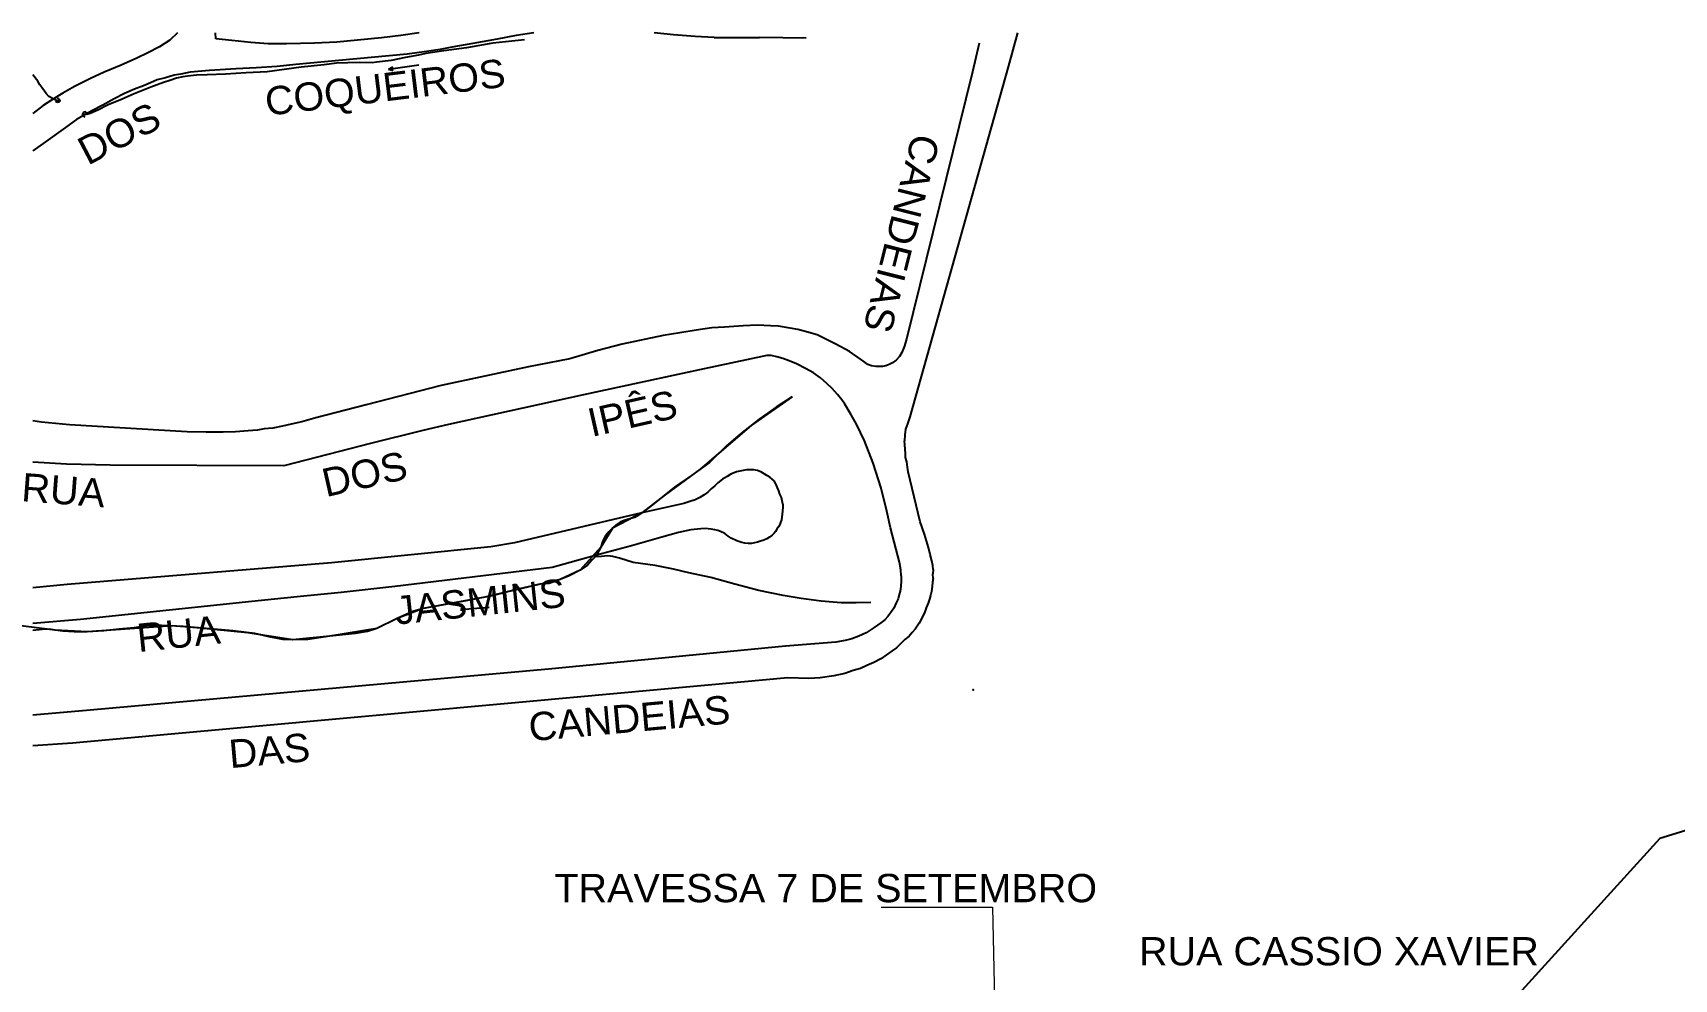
# Model space of a CAD drawing. Header units: millimetres. Extents: x 583 to 26013, y 350 to 21391.
# Drawn here: x 7091 to 7671, y 11550 to 11884 of the extents above; entities that cross this region are included whole.
import ezdxf

# ---------------------------------------------------------------- set-up
doc = ezdxf.new("R2010")
doc.units = ezdxf.units.MM
for name, color, linetype in [('105-QUADRAS_ESTRADAS', 80, 'Continuous'), ('110-CERCA_DE_ARAME', 10, 'Continuous'), ('145-', 130, 'Continuous'), ('LINE', 7, 'Continuous'), ('RIOS', 140, 'Continuous')]:
    doc.layers.add(name, color=color, linetype=linetype)
doc.styles.add('EU', font='arial.ttf', dxfattribs={"height": 10})

# ---------------------------------------------------------------- blocks, each defined once
blk = doc.blocks.new('A$C17847469')
at = {"layer": 'LINE', "color": 1, "lineweight": 25}
blk.add_point((4.24, 4.24), dxfattribs=at)

msp = doc.modelspace()

# ---------------------------------------------------------------- linework, layer by layer
at = {"color": 0, "linetype": 'Continuous', "lineweight": 20}
for p, q in [((7390.82534, 11575.03767), (7430.15767, 11575.03767)), ((7430.15767, 11575.03767), (7433.46334, 11420.96658))]:
    msp.add_line(p, q, dxfattribs=at)
at = {"layer": '105-QUADRAS_ESTRADAS', "color": 0, "linetype": 'Continuous'}
for p, q in [((7139.51551, 11881.40241), (7135.91551, 11879.00241)), ((7142.31551, 11883.90241), (7139.51551, 11881.40241)), ((7155.81551, 11881.80241), (7155.71551, 11883.90241)), ((7161.41551, 11881.20241), (7155.81551, 11881.80241)), ((7205.81551, 11881.30241), (7198.51551, 11880.70241)), ((7214.31551, 11882.20241), (7205.81551, 11881.30241)), ((7221.11551, 11883.00241), (7214.31551, 11882.20241)), ((7227.61551, 11883.90241), (7221.11551, 11883.00241)), ((7255.21551, 11881.70241), (7246.61551, 11880.20241)), ((7261.91551, 11883.00241), (7255.21551, 11881.70241)), ((7268.11551, 11883.90241), (7261.91551, 11883.00241)), ((7317.51551, 11883.20241), (7310.61551, 11883.90241)), ((7325.11551, 11882.60241), (7317.51551, 11883.20241)), ((7331.81551, 11882.30241), (7325.11551, 11882.60241)), ((7331.81551, 11882.30241), (7347.91551, 11882.30241)), ((7364.31551, 11882.10241), (7347.91551, 11882.30241)), ((7439.01551, 11883.90241), (7435.71551, 11871.90241)), ((7131.81551, 11876.90241), (7127.91551, 11875.00241)), ((7135.91551, 11879.00241), (7131.81551, 11876.90241)), ((7168.21551, 11880.50241), (7161.41551, 11881.20241)), ((7174.31551, 11880.10241), (7168.21551, 11880.50241)), ((7180.81551, 11880.10241), (7174.31551, 11880.10241)), ((7190.61551, 11880.30241), (7180.81551, 11880.10241)), ((7198.51551, 11880.70241), (7190.61551, 11880.30241)), ((7223.41551, 11876.40241), (7199.21551, 11874.20241)), ((7230.21551, 11877.40241), (7223.41551, 11876.40241)), ((7235.01551, 11878.10241), (7230.21551, 11877.40241)), ((7239.21551, 11878.90241), (7235.01551, 11878.10241)), ((7246.61551, 11880.20241), (7239.21551, 11878.90241)), ((7116.41551, 11870.10241), (7111.51551, 11867.80241)), ((7122.41551, 11872.50241), (7116.41551, 11870.10241)), ((7127.91551, 11875.00241), (7122.41551, 11872.50241)), ((7146.71551, 11870.10241), (7143.41551, 11869.40241)), ((7153.51551, 11870.60241), (7146.71551, 11870.10241)), ((7163.01551, 11871.20241), (7153.51551, 11870.60241)), ((7170.11551, 11871.60241), (7163.01551, 11871.20241)), ((7177.51551, 11872.00241), (7170.11551, 11871.60241)), ((7184.11551, 11872.80241), (7177.51551, 11872.00241)), ((7199.21551, 11874.20241), (7184.11551, 11872.80241)), ((7435.71551, 11871.90241), (7401.01551, 11748.30241)), ((7105.91551, 11865.00241), (7101.81551, 11862.60241)), ((7111.51551, 11867.80241), (7105.91551, 11865.00241)), ((7127.11551, 11864.00241), (7123.51551, 11862.50241)), ((7130.21551, 11865.20241), (7127.11551, 11864.00241)), ((7132.71551, 11866.30241), (7130.21551, 11865.20241)), ((7135.11551, 11867.30241), (7132.71551, 11866.30241)), ((7138.01551, 11868.10241), (7135.11551, 11867.30241)), ((7141.11551, 11869.00241), (7138.01551, 11868.10241)), ((7143.41551, 11869.40241), (7141.11551, 11869.00241)), ((7094.81551, 11858.30241), (7091.21551, 11855.50241)), ((7098.51551, 11860.60241), (7094.81551, 11858.30241)), ((7101.81551, 11862.60241), (7098.51551, 11860.60241)), ((7115.91551, 11858.40241), (7112.01551, 11856.40241)), ((7119.91551, 11860.60241), (7115.91551, 11858.40241)), ((7123.51551, 11862.50241), (7119.91551, 11860.60241)), ((7091.21551, 11855.50241), (7091.21551, 11855.50241)), ((7106.61551, 11853.30241), (7101.91551, 11849.90241)), ((7112.01551, 11856.40241), (7106.61551, 11853.30241)), ((7101.91551, 11849.90241), (7096.51551, 11846.00241)), ((7096.51551, 11846.00241), (7091.21551, 11842.20241)), ((7091.21551, 11842.20241), (7091.21551, 11842.20241)), ((7266.31551, 11765.90241), (7235.41551, 11759.30241)), ((7280.91551, 11768.80241), (7266.31551, 11765.90241)), ((7350.51551, 11769.90241), (7326.71551, 11764.90241)), ((7352.01551, 11769.90241), (7350.51551, 11769.90241)), ((7354.01551, 11769.50241), (7352.01551, 11769.90241)), ((7356.11551, 11768.90241), (7354.01551, 11769.50241)), ((7358.41551, 11768.10241), (7356.11551, 11768.90241)), ((7360.91551, 11767.00241), (7358.41551, 11768.10241)), ((7364.11551, 11765.40241), (7360.91551, 11767.00241)), ((7366.91551, 11763.80241), (7364.11551, 11765.40241)), ((7326.71551, 11764.90241), (7285.71551, 11756.00241)), ((7369.41551, 11762.10241), (7366.91551, 11763.80241)), ((7371.71551, 11760.00241), (7369.41551, 11762.10241)), ((7373.51551, 11758.30241), (7371.71551, 11760.00241)), ((7235.41551, 11759.30241), (7208.91551, 11752.50241)), ((7285.71551, 11756.00241), (7238.01551, 11745.60241)), ((7375.41551, 11756.20241), (7373.51551, 11758.30241)), ((7377.01551, 11754.30241), (7375.41551, 11756.20241)), ((7378.01551, 11752.80241), (7377.01551, 11754.30241)), ((7208.91551, 11752.50241), (7191.11551, 11747.90241)), ((7380.31551, 11749.00241), (7378.01551, 11752.80241)), ((7382.11551, 11745.70241), (7380.31551, 11749.00241)), ((7401.01551, 11748.30241), (7400.11551, 11745.80241)), ((7091.21551, 11746.90241), (7091.21551, 11746.90241)), ((7094.21551, 11746.40241), (7091.21551, 11746.90241)), ((7104.11551, 11745.40241), (7094.21551, 11746.40241)), ((7137.71551, 11743.40241), (7104.11551, 11745.40241)), ((7145.71551, 11743.00241), (7137.71551, 11743.40241)), ((7152.41551, 11742.80241), (7145.71551, 11743.00241)), ((7158.41551, 11742.90241), (7152.41551, 11742.80241)), ((7162.71551, 11743.00241), (7158.41551, 11742.90241)), ((7167.21551, 11743.30241), (7162.71551, 11743.00241)), ((7170.51551, 11743.60241), (7167.21551, 11743.30241)), ((7172.91551, 11744.00241), (7170.51551, 11743.60241)), ((7175.91551, 11744.30241), (7172.91551, 11744.00241)), ((7179.31551, 11745.00241), (7175.91551, 11744.30241)), ((7182.41551, 11745.70241), (7179.31551, 11745.00241)), ((7186.21551, 11746.50241), (7182.41551, 11745.70241)), ((7191.11551, 11747.90241), (7186.21551, 11746.50241)), ((7228.91551, 11743.40241), (7210.41551, 11738.90241)), ((7238.01551, 11745.60241), (7228.91551, 11743.40241)), ((7384.91551, 11739.80241), (7382.11551, 11745.70241)), ((7399.51551, 11743.90241), (7399.21551, 11741.90241)), ((7400.11551, 11745.80241), (7399.51551, 11743.90241)), ((7210.41551, 11738.90241), (7195.41551, 11735.00241)), ((7388.01551, 11731.90241), (7384.91551, 11739.80241)), ((7399.21551, 11741.90241), (7399.11551, 11739.80241)), ((7399.21551, 11738.40241), (7399.11551, 11739.80241)), ((7399.31551, 11736.90241), (7399.21551, 11738.40241)), ((7399.41551, 11735.30241), (7399.31551, 11736.90241)), ((7390.91551, 11723.10241), (7388.01551, 11731.90241)), ((7399.51551, 11733.90241), (7399.41551, 11735.30241)), ((7399.91551, 11732.40241), (7399.51551, 11733.90241)), ((7400.11551, 11730.50241), (7399.91551, 11732.40241)), ((7333.21551, 11725.00241), (7332.11551, 11723.90241)), ((7334.81551, 11726.30241), (7333.21551, 11725.00241)), ((7336.41551, 11727.20241), (7334.81551, 11726.30241)), ((7337.71551, 11728.00241), (7336.41551, 11727.20241)), ((7339.71551, 11728.80241), (7337.71551, 11728.00241)), ((7341.51551, 11729.20241), (7339.71551, 11728.80241)), ((7343.31551, 11729.50241), (7341.51551, 11729.20241)), ((7344.51551, 11729.60241), (7343.31551, 11729.50241)), ((7345.91551, 11729.50241), (7344.51551, 11729.60241)), ((7347.21551, 11729.30241), (7345.91551, 11729.50241)), ((7348.61551, 11728.70241), (7347.21551, 11729.30241)), ((7349.51551, 11728.10241), (7348.61551, 11728.70241)), ((7350.51551, 11727.60241), (7349.51551, 11728.10241)), ((7351.51551, 11727.00241), (7350.51551, 11727.60241)), ((7352.31551, 11726.30241), (7351.51551, 11727.00241)), ((7353.01551, 11725.60241), (7352.31551, 11726.30241)), ((7353.71551, 11724.40241), (7353.01551, 11725.60241)), ((7400.41551, 11728.80241), (7400.11551, 11730.50241)), ((7402.51551, 11720.00241), (7400.41551, 11728.80241)), ((7325.11551, 11719.00241), (7323.31551, 11718.30241)), ((7326.81551, 11719.80241), (7325.11551, 11719.00241)), ((7328.31551, 11720.70241), (7326.81551, 11719.80241)), ((7329.61551, 11721.60241), (7328.31551, 11720.70241)), ((7330.81551, 11722.80241), (7329.61551, 11721.60241)), ((7332.11551, 11723.90241), (7330.81551, 11722.80241)), ((7354.21551, 11723.20241), (7353.71551, 11724.40241)), ((7354.71551, 11722.10241), (7354.21551, 11723.20241)), ((7355.11551, 11721.00241), (7354.71551, 11722.10241)), ((7355.61551, 11719.80241), (7355.11551, 11721.00241)), ((7355.91551, 11718.60241), (7355.61551, 11719.80241)), ((7404.61551, 11711.20241), (7402.51551, 11720.00241)), ((7306.31551, 11714.30241), (7261.31551, 11703.70241)), ((7321.11551, 11717.70241), (7306.31551, 11714.30241)), ((7323.31551, 11718.30241), (7321.11551, 11717.70241)), ((7355.91551, 11713.80241), (7355.81551, 11712.90241)), ((7356.11551, 11717.40241), (7355.91551, 11718.60241)), ((7356.01551, 11715.00241), (7355.91551, 11713.80241)), ((7356.11551, 11716.30241), (7356.01551, 11715.00241)), ((7356.11551, 11717.40241), (7356.11551, 11716.30241)), ((7319.31551, 11707.40241), (7313.31551, 11705.70241)), ((7323.61551, 11708.40241), (7319.31551, 11707.40241)), ((7327.11551, 11708.70241), (7323.61551, 11708.40241)), ((7328.81551, 11708.80241), (7327.11551, 11708.70241)), ((7329.71551, 11708.70241), (7328.81551, 11708.80241)), ((7330.81551, 11708.60241), (7329.71551, 11708.70241)), ((7332.11551, 11708.30241), (7330.81551, 11708.60241)), ((7333.11551, 11708.10241), (7332.11551, 11708.30241)), ((7334.11551, 11707.70241), (7333.11551, 11708.10241)), ((7335.61551, 11707.00241), (7334.11551, 11707.70241)), ((7353.51551, 11707.80241), (7353.01551, 11707.20241)), ((7354.01551, 11708.60241), (7353.51551, 11707.80241)), ((7354.61551, 11709.40241), (7354.01551, 11708.60241)), ((7355.01551, 11710.20241), (7354.61551, 11709.40241)), ((7355.31551, 11710.90241), (7355.01551, 11710.20241)), ((7355.61551, 11711.90241), (7355.31551, 11710.90241)), ((7355.81551, 11712.90241), (7355.61551, 11711.90241)), ((7406.11551, 11706.80241), (7404.61551, 11711.20241)), ((7253.01551, 11702.30241), (7196.61551, 11696.70241)), ((7261.31551, 11703.70241), (7253.01551, 11702.30241)), ((7302.61551, 11702.70241), (7290.31551, 11699.40241)), ((7313.31551, 11705.70241), (7302.61551, 11702.70241)), ((7336.81551, 11706.10241), (7335.61551, 11707.00241)), ((7337.81551, 11705.40241), (7336.81551, 11706.10241)), ((7339.81551, 11704.40241), (7337.81551, 11705.40241)), ((7341.61551, 11703.90241), (7339.81551, 11704.40241)), ((7342.71551, 11703.60241), (7341.61551, 11703.90241)), ((7343.81551, 11703.50241), (7342.71551, 11703.60241)), ((7345.01551, 11703.50241), (7343.81551, 11703.50241)), ((7346.11551, 11703.70241), (7345.01551, 11703.50241)), ((7347.11551, 11704.00241), (7346.11551, 11703.70241)), ((7348.21551, 11704.30241), (7347.11551, 11704.00241)), ((7349.41551, 11704.70241), (7348.21551, 11704.30241)), ((7350.41551, 11705.20241), (7349.41551, 11704.70241)), ((7351.41551, 11705.80241), (7350.41551, 11705.20241)), ((7352.31551, 11706.50241), (7351.41551, 11705.80241)), ((7353.01551, 11707.20241), (7352.31551, 11706.50241)), ((7407.61551, 11702.10241), (7406.11551, 11706.80241)), ((7408.21551, 11699.60241), (7407.61551, 11702.10241)), ((7196.61551, 11696.70241), (7103.31551, 11689.00241)), ((7290.31551, 11699.40241), (7274.61551, 11695.00241)), ((7408.81551, 11697.40241), (7408.21551, 11699.60241)), ((7409.11551, 11695.80241), (7408.81551, 11697.40241)), ((7409.21551, 11694.30241), (7409.11551, 11695.80241)), ((7274.61551, 11695.00241), (7219.01551, 11688.30241)), ((7409.21551, 11691.20241), (7409.01551, 11689.80241)), ((7409.21551, 11694.30241), (7409.11551, 11692.80241)), ((7409.21551, 11691.20241), (7409.11551, 11692.80241)), ((7103.31551, 11689.00241), (7091.21551, 11687.80241)), ((7091.21551, 11687.80241), (7091.21551, 11687.80241)), ((7184.51551, 11684.70241), (7168.51551, 11683.00241)), ((7200.11551, 11686.20241), (7184.51551, 11684.70241)), ((7219.01551, 11688.30241), (7200.11551, 11686.20241)), ((7408.31551, 11685.20241), (7407.91551, 11683.80241)), ((7408.61551, 11686.60241), (7408.31551, 11685.20241)), ((7408.91551, 11688.30241), (7408.61551, 11686.60241)), ((7409.01551, 11689.80241), (7408.91551, 11688.30241)), ((7168.51551, 11683.00241), (7108.01551, 11676.70241)), ((7406.21551, 11679.00241), (7404.31551, 11675.40241)), ((7406.81551, 11680.80241), (7406.21551, 11679.00241)), ((7407.41551, 11682.40241), (7406.81551, 11680.80241)), ((7407.91551, 11683.80241), (7407.41551, 11682.40241)), ((7108.01551, 11676.70241), (7091.21551, 11675.20241)), ((7091.21551, 11675.20241), (7091.21551, 11675.20241)), ((7402.91551, 11673.30241), (7401.81551, 11672.10241)), ((7404.31551, 11675.40241), (7402.91551, 11673.30241)), ((7397.61551, 11667.90241), (7396.31551, 11666.70241)), ((7399.21551, 11669.60241), (7397.61551, 11667.90241)), ((7400.71551, 11670.80241), (7399.21551, 11669.60241)), ((7401.81551, 11672.10241), (7400.71551, 11670.80241)), ((7388.31551, 11661.50241), (7385.81551, 11660.40241)), ((7390.71551, 11662.80241), (7388.31551, 11661.50241)), ((7392.71551, 11664.20241), (7390.71551, 11662.80241)), ((7394.71551, 11665.60241), (7392.71551, 11664.20241)), ((7396.31551, 11666.70241), (7394.71551, 11665.60241)), ((7357.91551, 11656.00241), (7341.31551, 11654.50241)), ((7365.31551, 11655.80241), (7357.91551, 11656.00241)), ((7369.31551, 11656.10241), (7365.31551, 11655.80241)), ((7374.11551, 11656.80241), (7369.31551, 11656.10241)), ((7378.01551, 11657.60241), (7374.11551, 11656.80241)), ((7380.91551, 11658.60241), (7378.01551, 11657.60241)), ((7383.51551, 11659.40241), (7380.91551, 11658.60241)), ((7385.81551, 11660.40241), (7383.51551, 11659.40241)), ((7341.31551, 11654.50241), (7266.71551, 11647.70241)), ((7266.71551, 11647.70241), (7105.21551, 11633.00241)), ((7105.21551, 11633.00241), (7091.21551, 11632.00241)), ((7091.21551, 11632.00241), (7091.21551, 11632.00241))]:
    msp.add_line(p, q, dxfattribs=at)
at = {"layer": '110-CERCA_DE_ARAME', "color": 0, "linetype": 'Continuous'}
for p, q in [((7425.51551, 11880.30241), (7423.11551, 11870.20241)), ((7423.11551, 11870.20241), (7399.81551, 11775.70241)), ((7313.81551, 11777.00241), (7299.41551, 11774.00241)), ((7319.71551, 11778.00241), (7313.81551, 11777.00241)), ((7325.51551, 11778.90241), (7319.71551, 11778.00241)), ((7331.01551, 11779.70241), (7325.51551, 11778.90241)), ((7335.51551, 11780.00241), (7331.01551, 11779.70241)), ((7342.11551, 11780.40241), (7335.51551, 11780.00241)), ((7347.11551, 11780.60241), (7342.11551, 11780.40241)), ((7351.71551, 11780.40241), (7347.11551, 11780.60241)), ((7354.61551, 11780.30241), (7351.71551, 11780.40241)), ((7358.71551, 11779.60241), (7354.61551, 11780.30241)), ((7361.41551, 11779.10241), (7358.71551, 11779.60241)), ((7364.51551, 11778.30241), (7361.41551, 11779.10241)), ((7368.21551, 11777.20241), (7364.51551, 11778.30241)), ((7370.81551, 11776.00241), (7368.21551, 11777.20241)), ((7290.81551, 11771.70241), (7280.91551, 11768.80241)), ((7299.41551, 11774.00241), (7290.81551, 11771.70241)), ((7374.81551, 11774.00241), (7370.81551, 11776.00241)), ((7379.71551, 11771.30241), (7374.81551, 11774.00241)), ((7383.61551, 11768.60241), (7379.71551, 11771.30241)), ((7399.01551, 11773.00241), (7398.21551, 11771.00241)), ((7399.81551, 11775.70241), (7399.01551, 11773.00241)), ((7384.71551, 11767.80241), (7383.61551, 11768.60241)), ((7386.11551, 11766.80241), (7384.71551, 11767.80241)), ((7387.41551, 11766.30241), (7386.11551, 11766.80241)), ((7389.01551, 11766.10241), (7387.41551, 11766.30241)), ((7390.21551, 11766.00241), (7389.01551, 11766.10241)), ((7391.31551, 11766.00241), (7390.21551, 11766.00241)), ((7392.51551, 11766.30241), (7391.31551, 11766.00241)), ((7393.71551, 11766.80241), (7392.51551, 11766.30241)), ((7394.91551, 11767.40241), (7393.71551, 11766.80241)), ((7396.21551, 11768.30241), (7394.91551, 11767.40241)), ((7397.31551, 11769.60241), (7396.21551, 11768.30241)), ((7398.21551, 11771.00241), (7397.31551, 11769.60241)), ((7091.21551, 11732.30241), (7091.21551, 11732.30241)), ((7103.01551, 11731.60241), (7091.21551, 11732.30241)), ((7118.51551, 11731.20241), (7103.01551, 11731.60241)), ((7179.81551, 11730.90241), (7118.51551, 11731.20241)), ((7195.41551, 11735.00241), (7179.81551, 11730.90241)), ((7392.81551, 11714.90241), (7390.91551, 11723.10241)), ((7394.21551, 11709.00241), (7392.81551, 11714.90241)), ((7396.11551, 11701.40241), (7394.21551, 11709.00241)), ((7397.31551, 11696.90241), (7396.11551, 11701.40241)), ((7397.81551, 11694.20241), (7397.31551, 11696.90241)), ((7397.91551, 11692.10241), (7397.81551, 11694.20241)), ((7397.91551, 11690.30241), (7397.81551, 11688.30241)), ((7397.91551, 11692.10241), (7397.91551, 11690.30241)), ((7397.21551, 11685.50241), (7396.91551, 11684.00241)), ((7397.51551, 11686.70241), (7397.21551, 11685.50241)), ((7397.81551, 11688.30241), (7397.51551, 11686.70241)), ((7394.31551, 11679.10241), (7393.21551, 11677.70241)), ((7395.31551, 11680.70241), (7394.31551, 11679.10241)), ((7396.11551, 11682.50241), (7395.31551, 11680.70241)), ((7396.91551, 11684.00241), (7396.11551, 11682.50241)), ((7388.41551, 11673.80241), (7385.61551, 11672.00241)), ((7390.71551, 11675.50241), (7388.41551, 11673.80241)), ((7392.11551, 11676.60241), (7390.71551, 11675.50241)), ((7393.21551, 11677.70241), (7392.11551, 11676.60241)), ((7357.11551, 11667.20241), (7273.31551, 11659.10241)), ((7374.81551, 11668.70241), (7357.11551, 11667.20241)), ((7378.11551, 11669.20241), (7374.81551, 11668.70241)), ((7380.51551, 11669.80241), (7378.11551, 11669.20241)), ((7382.91551, 11670.80241), (7380.51551, 11669.80241)), ((7385.61551, 11672.00241), (7382.91551, 11670.80241)), ((7273.31551, 11659.10241), (7111.41551, 11644.60241)), ((7111.41551, 11644.60241), (7091.21551, 11642.90241)), ((7091.21551, 11642.90241), (7091.21551, 11642.90241))]:
    msp.add_line(p, q, dxfattribs=at)
at = {"layer": '145-', "color": 0, "linetype": 'Continuous'}
for p, q in [((7264.81551, 11881.50241), (7253.71551, 11880.30241)), ((7227.41551, 11876.10241), (7222.81551, 11875.20241)), ((7230.01551, 11876.60241), (7227.41551, 11876.10241)), ((7236.41551, 11877.60241), (7230.01551, 11876.60241)), ((7244.41551, 11878.70241), (7236.41551, 11877.60241)), ((7253.71551, 11880.30241), (7244.41551, 11878.70241)), ((7166.51551, 11869.80241), (7159.21551, 11869.30241)), ((7173.91551, 11870.20241), (7166.51551, 11869.80241)), ((7185.91551, 11871.80241), (7173.91551, 11870.20241)), ((7194.11551, 11872.60241), (7185.91551, 11871.80241)), ((7198.41551, 11873.20241), (7194.11551, 11872.60241)), ((7202.41551, 11873.40241), (7198.41551, 11873.20241)), ((7206.51551, 11873.50241), (7202.41551, 11873.40241)), ((7211.01551, 11873.30241), (7206.51551, 11873.50241)), ((7212.61551, 11873.60241), (7211.01551, 11873.30241)), ((7217.71551, 11874.20241), (7212.61551, 11873.60241)), ((7227.51551, 11872.50241), (7216.81551, 11871.00241)), ((7218.31551, 11871.80241), (7216.81551, 11871.00241)), ((7218.51551, 11870.50241), (7216.81551, 11871.00241)), ((7222.81551, 11875.20241), (7217.71551, 11874.20241)), ((7091.21551, 11869.10241), (7091.21551, 11869.10241)), ((7092.91551, 11866.90241), (7091.21551, 11869.10241)), ((7093.61551, 11865.60241), (7092.91551, 11866.90241)), ((7094.31551, 11864.60241), (7093.61551, 11865.60241)), ((7095.31551, 11863.30241), (7094.31551, 11864.60241)), ((7132.81551, 11864.80241), (7127.01551, 11862.40241)), ((7137.31551, 11866.40241), (7132.81551, 11864.80241)), ((7139.61551, 11867.10241), (7137.31551, 11866.40241)), ((7141.91551, 11867.90241), (7139.61551, 11867.10241)), ((7144.11551, 11868.40241), (7141.91551, 11867.90241)), ((7145.81551, 11868.60241), (7144.11551, 11868.40241)), ((7149.01551, 11869.00241), (7145.81551, 11868.60241)), ((7152.71551, 11869.10241), (7149.01551, 11869.00241)), ((7159.21551, 11869.30241), (7152.71551, 11869.10241)), ((7095.91551, 11862.50241), (7095.31551, 11863.30241)), ((7096.81551, 11861.50241), (7095.91551, 11862.50241)), ((7098.61551, 11860.50241), (7096.81551, 11861.50241)), ((7100.61551, 11859.60241), (7098.61551, 11860.50241)), ((7099.81551, 11859.30241), (7099.21551, 11859.70241)), ((7100.71551, 11860.30241), (7099.81551, 11861.00241)), ((7100.61551, 11859.60241), (7099.81551, 11859.30241)), ((7100.71551, 11860.30241), (7100.61551, 11859.60241)), ((7117.81551, 11858.50241), (7114.11551, 11856.60241)), ((7122.71551, 11860.50241), (7117.81551, 11858.50241)), ((7127.01551, 11862.40241), (7122.71551, 11860.50241)), ((7109.01551, 11855.90241), (7108.71551, 11855.20241)), ((7110.21551, 11855.10241), (7108.71551, 11855.20241)), ((7108.91551, 11854.60241), (7108.71551, 11855.20241)), ((7109.61551, 11854.10241), (7108.91551, 11854.60241)), ((7109.71551, 11856.00241), (7109.01551, 11855.90241)), ((7110.51551, 11855.50241), (7109.71551, 11856.00241)), ((7111.41551, 11855.40241), (7110.21551, 11855.10241)), ((7114.11551, 11856.60241), (7111.41551, 11855.40241)), ((7359.41551, 11755.30241), (7353.71551, 11751.70241)), ((7353.71551, 11751.70241), (7347.81551, 11747.40241)), ((7341.11551, 11742.30241), (7336.11551, 11737.90241)), ((7347.81551, 11747.40241), (7341.11551, 11742.30241)), ((7336.11551, 11737.90241), (7330.21551, 11732.10241)), ((7330.21551, 11732.10241), (7323.81551, 11727.60241)), ((7323.81551, 11727.60241), (7317.81551, 11723.40241)), ((7317.81551, 11723.40241), (7309.51551, 11716.70241)), ((7305.11551, 11713.50241), (7303.71551, 11712.70241)), ((7306.31551, 11714.30241), (7305.11551, 11713.50241)), ((7309.51551, 11716.70241), (7306.31551, 11714.30241)), ((7294.61551, 11707.60241), (7293.41551, 11706.20241)), ((7295.91551, 11708.90241), (7294.61551, 11707.60241)), ((7297.11551, 11710.00241), (7295.91551, 11708.90241)), ((7298.61551, 11711.00241), (7297.11551, 11710.00241)), ((7300.11551, 11711.70241), (7298.61551, 11711.00241)), ((7302.01551, 11712.20241), (7300.11551, 11711.70241)), ((7303.71551, 11712.70241), (7302.01551, 11712.20241)), ((7291.81551, 11702.20241), (7290.31551, 11699.40241)), ((7292.51551, 11704.40241), (7291.81551, 11702.20241)), ((7293.41551, 11706.20241), (7292.51551, 11704.40241)), ((7287.11551, 11695.90241), (7284.51551, 11694.10241)), ((7288.81551, 11697.70241), (7287.11551, 11695.90241)), ((7289.81551, 11698.80241), (7288.81551, 11697.70241)), ((7290.31551, 11699.40241), (7289.81551, 11698.80241)), ((7292.01551, 11698.90241), (7289.81551, 11698.80241)), ((7294.21551, 11699.10241), (7292.01551, 11698.90241)), ((7296.11551, 11698.90241), (7294.21551, 11699.10241)), ((7298.41551, 11698.30241), (7296.11551, 11698.90241)), ((7303.21551, 11696.80241), (7298.41551, 11698.30241)), ((7311.01551, 11695.80241), (7303.21551, 11696.80241)), ((7317.51551, 11694.40241), (7311.01551, 11695.80241)), ((7277.41551, 11690.80241), (7273.51551, 11689.40241)), ((7280.61551, 11692.10241), (7277.41551, 11690.80241)), ((7284.51551, 11694.10241), (7280.61551, 11692.10241)), ((7322.91551, 11693.20241), (7317.51551, 11694.40241)), ((7330.71551, 11691.50241), (7322.91551, 11693.20241)), ((7339.11551, 11689.20241), (7330.71551, 11691.50241)), ((7253.91551, 11685.10241), (7244.11551, 11683.30241)), ((7261.51551, 11687.10241), (7253.91551, 11685.10241)), ((7270.31551, 11689.10241), (7261.51551, 11687.10241)), ((7273.51551, 11689.40241), (7270.31551, 11689.10241)), ((7347.61551, 11686.90241), (7339.11551, 11689.20241)), ((7356.21551, 11685.10241), (7347.61551, 11686.90241)), ((7362.61551, 11684.10241), (7356.21551, 11685.10241)), ((7225.41551, 11679.50241), (7219.81551, 11677.00241)), ((7229.01551, 11680.60241), (7225.41551, 11679.50241)), ((7244.11551, 11683.30241), (7229.01551, 11680.60241)), ((7252.41551, 11680.90241), (7242.21551, 11680.10241)), ((7243.61551, 11680.90241), (7242.21551, 11680.10241)), ((7243.81551, 11679.60241), (7242.21551, 11680.10241)), ((7369.71551, 11683.10241), (7362.61551, 11684.10241)), ((7376.71551, 11682.60241), (7369.71551, 11683.10241)), ((7382.01551, 11682.60241), (7376.71551, 11682.60241)), ((7387.21551, 11682.70241), (7382.01551, 11682.60241)), ((7094.51551, 11673.10241), (7091.21551, 11672.80241)), ((7096.91551, 11673.20241), (7094.51551, 11673.10241)), ((7099.01551, 11672.90241), (7096.91551, 11673.20241)), ((7101.71551, 11672.50241), (7099.01551, 11672.90241)), ((7116.21551, 11672.60241), (7110.31551, 11672.30241)), ((7121.61551, 11673.20241), (7116.21551, 11672.60241)), ((7127.01551, 11673.70241), (7121.61551, 11673.20241)), ((7132.31551, 11674.60241), (7127.01551, 11673.70241)), ((7136.61551, 11674.60241), (7132.31551, 11674.60241)), ((7144.31551, 11674.20241), (7136.61551, 11674.60241)), ((7161.81551, 11672.60241), (7144.31551, 11674.20241)), ((7169.61551, 11671.70241), (7161.81551, 11672.60241)), ((7212.71551, 11673.50241), (7209.41551, 11672.40241)), ((7219.81551, 11677.00241), (7212.71551, 11673.50241)), ((7105.81551, 11672.30241), (7101.71551, 11672.50241)), ((7110.31551, 11672.30241), (7105.81551, 11672.30241)), ((7174.61551, 11670.50241), (7169.61551, 11671.70241)), ((7179.51551, 11669.60241), (7174.61551, 11670.50241)), ((7183.01551, 11669.50241), (7179.51551, 11669.60241)), ((7188.31551, 11669.60241), (7183.01551, 11669.50241)), ((7196.11551, 11670.80241), (7188.31551, 11669.60241)), ((7205.11551, 11671.70241), (7196.11551, 11670.80241)), ((7209.41551, 11672.40241), (7205.11551, 11671.70241))]:
    msp.add_line(p, q, dxfattribs=at)
at = {"layer": 'RIOS', "lineweight": 25, "flags": 128}
for points in [[(7001.15594, 12921.59011), (7441.21551, 12802.80241), (7471.61551, 12719.20241), (7471.61551, 12666.70241), (7515.11551, 12630.60241), (7689.31551, 12437.00241), (7697.01551, 12349.10241), (7767.51551, 12251.70241), (7944.38481, 12173.29591), (8039.53458, 12061.51383), (8120.11551, 11961.50241), (8085.01551, 11914.60241), (8048.55343, 11856.19652), (8029.73793, 11812.32734), (7904.30117, 11755.92402), (7803.95163, 11674.45284), (7747.50514, 11624.31669), (7665.97108, 11599.24862), (7603.25288, 11530.31137), (7571.8936, 11505.2433), (7543.81551, 11464.40241)], [(7359.41551, 11755.30241), (7344.95959, 11745.2285), (7334.17405, 11735.99385), (7326.92379, 11729.78792), (7314.54801, 11720.76479), (7306.31551, 11714.30241), (7295.91551, 11708.90241), (7291.81551, 11702.20241), (7284.51551, 11694.10241), (7277.41551, 11690.80241), (7250.83514, 11684.53663), (7229.01551, 11680.60241), (7219.81551, 11677.00241), (7212.71551, 11673.50241), (7196.11551, 11670.80241), (7183.01551, 11669.50241), (7167.05926, 11671.99736), (7149.07583, 11673.76718), (7140.53259, 11674.39893), (7110.31551, 11672.30241), (7099.01551, 11672.90241), (7085.07025, 11674.66802)]]:
    msp.add_lwpolyline(points, dxfattribs=at)

# ---------------------------------------------------------------- block references
at = {"layer": 'LINE', "color": 1, "lineweight": 25, "xscale": 1.536000000021886, "yscale": 1.536000000312924, "zscale": 1.536}
msp.add_blockref('A$C17847469', (7416.89115, 11645.29313), dxfattribs=at)

# ---------------------------------------------------------------- texts
at = {"color": 0, "linetype": 'Continuous', "lineweight": 20, "style": 'EU'}
for s, rotation, p in [('   COQUEIROS ', 6.97492952, (7162.29365, 11853.18365)), ('DOS ', 27.6588711, (7110.56909, 11836.93036)), ('CANDEIAS', 255.77452184, (7402.04624, 11848.88173)), ('DOS                 IPÊS', 12.76520184, (7194.69365, 11719.86749)), ('       RUA ', 355.67966018, (7059.79365, 11720.54653)), ('             RUA                JASMINS', 6.07176114, (7078.31538, 11659.78456)), ('                    RUA                    DAS                    CANDEIAS', 5.12184282, (6976.87623, 11607.63217))]:
    msp.add_text(s, height=10, rotation=rotation, dxfattribs=at).set_placement(p)
for s, p in [('TRAVESSA 7 DE SETEMBRO', (7275.40897, 11576.76797)), ('RUA CASSIO XAVIER', (7481.93991, 11554.45316))]:
    msp.add_text(s, height=10, dxfattribs=at).set_placement(p)

doc.saveas('drawing.dxf')
